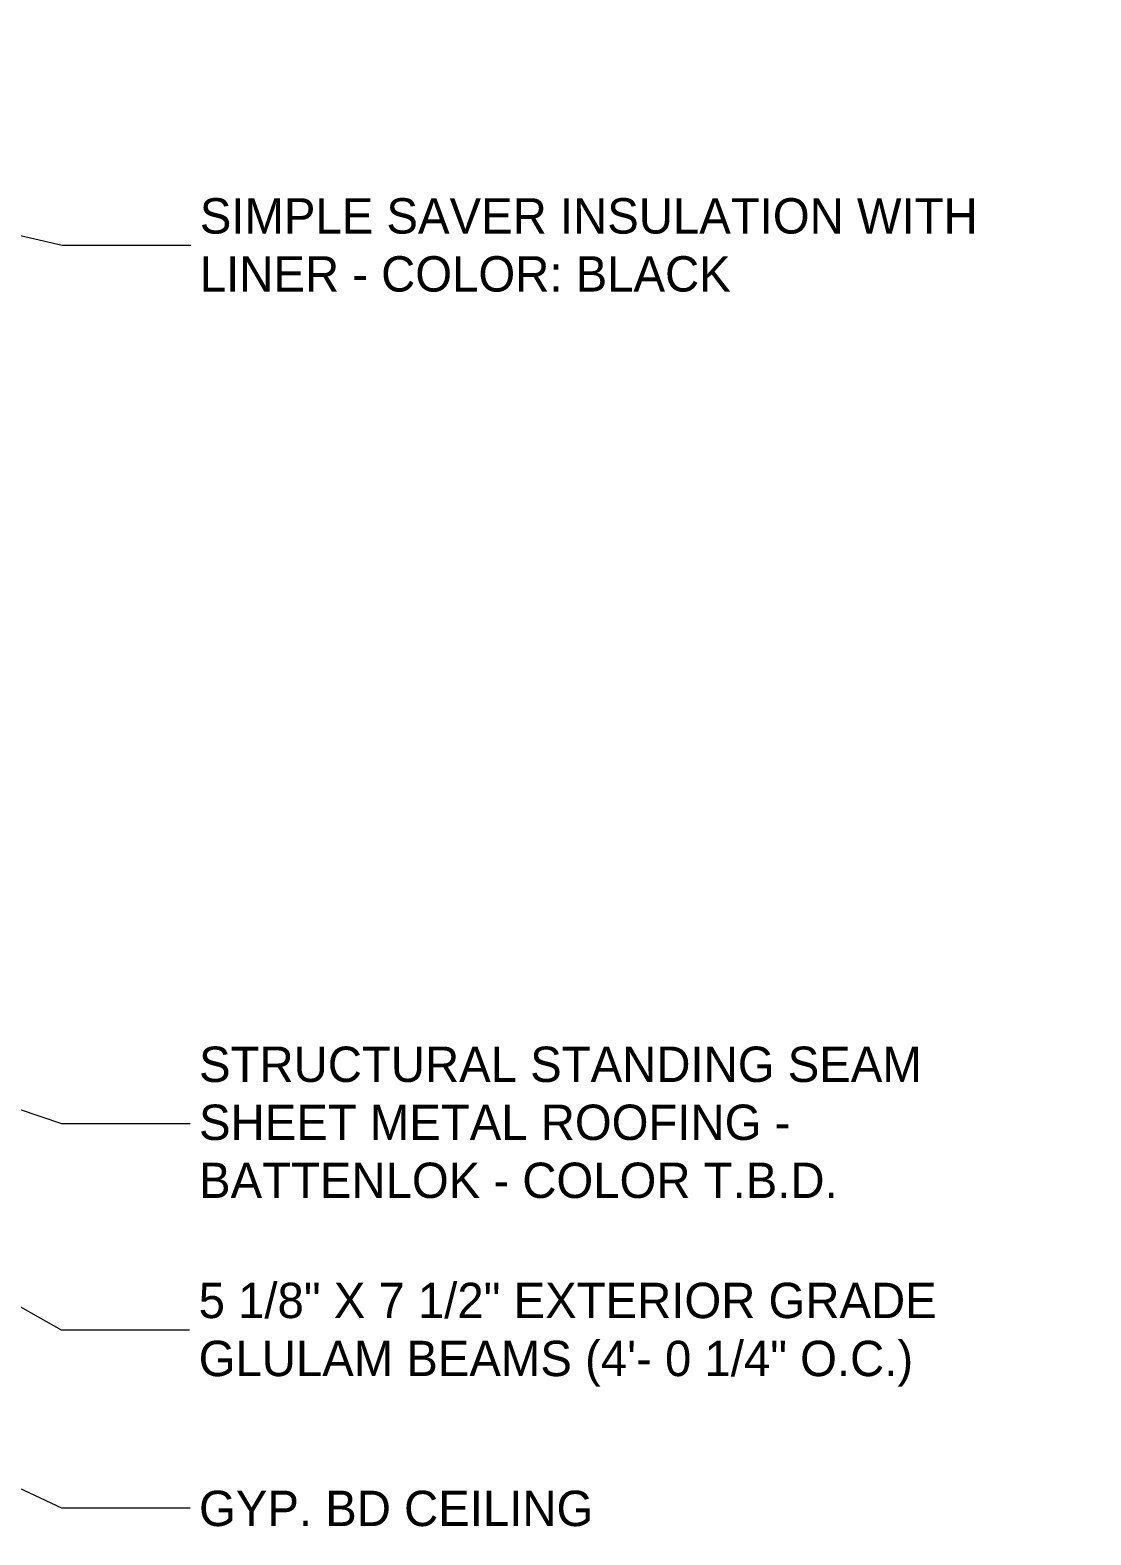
# Model space of a CAD drawing. Header units: inches. Extents: x 21035 to 27089, y -23277 to -20247.
# Drawn here: x 26572 to 27089, y -23176 to -22442 of the extents above; entities that cross this region are included whole.
import ezdxf

# ---------------------------------------------------------------- set-up
doc = ezdxf.new("R2010")
doc.units = ezdxf.units.IN
doc.header["$MEASUREMENT"] = 0
doc.layers.add('A-ANNO-IDEN', color=131, linetype='Continuous', lineweight=9)
doc.styles.add('Century Gothic', font='GOTHIC.TTF', dxfattribs={"height": 17.245342})

msp = doc.modelspace()

# ---------------------------------------------------------------- linework, layer by layer
at = {"layer": 'A-ANNO-IDEN', "color": 163}
for p, q in [((26141.49991, -22441.92705), (26587.58942, -22546.8637)), ((26587.58942, -22546.8637), (26654.66778, -22546.8637)), ((25638.11547, -22715.47665), (26587.21442, -23162.60364)), ((26245.42823, -22859.65483), (26587.21442, -22975.17868)), ((26220.91517, -22868.53837), (26587.02692, -23075.76699)), ((26587.21442, -22975.17868), (26654.29278, -22975.17868)), ((26587.02692, -23075.76699), (26654.10528, -23075.76699)), ((26587.21442, -23162.60364), (26654.29278, -23162.60364))]:
    msp.add_line(p, q, dxfattribs=at)

# ---------------------------------------------------------------- next in the draw order: texts
at = {"layer": 'A-ANNO-IDEN', "char_height": 17.2453416, "attachment_point": 1, "line_spacing_factor": 0.984117, "style": 'Century Gothic', "bg_fill": 3, "box_fill_scale": 1.25, "bg_fill_color": 0, "bg_fill_transparency": 0}
for s, insert, width in [('SIMPLE SAVER INSULATION WITH\\PLINER - COLOR: BLACK', (26654.66778, -22523.90407), 426.6), ('STRUCTURAL STANDING SEAM\\PSHEET METAL ROOFING -\\PBATTENLOK - COLOR T.B.D.', (26654.29278, -22937.64763), 400.248), ('5 1/8" X 7 1/2" EXTERIOR GRADE\\PGLULAM BEAMS (4\'- 0 1/4" O.C.)', (26654.10528, -23052.80737), 430.704), ('GYP. BD CEILING', (26654.29278, -23154.21545), 229.392)]:
    msp.add_mtext(s, dxfattribs=dict(at, insert=insert, width=width))

doc.saveas('drawing.dxf')
